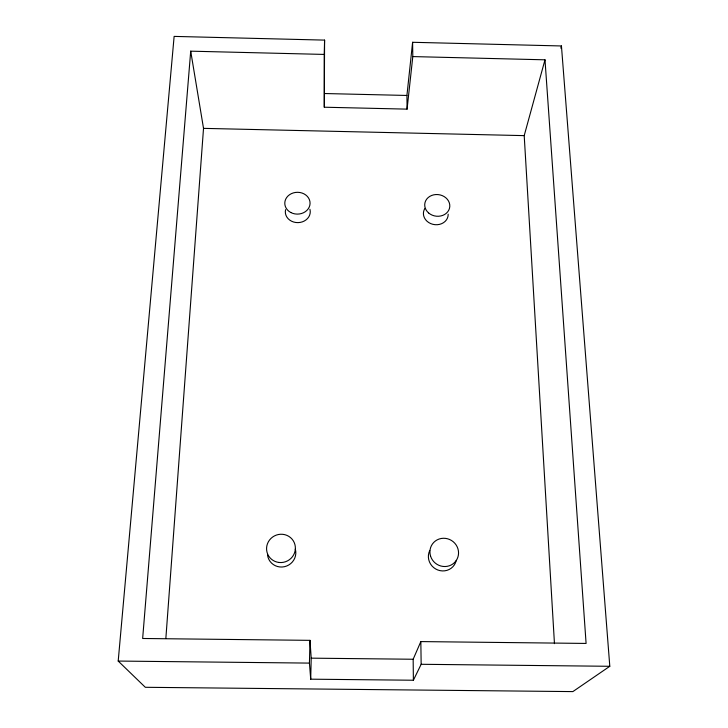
<?xml version="1.0" encoding="UTF-8"?>
<svg xmlns="http://www.w3.org/2000/svg" width="728" height="728" viewBox="0 0 728 728"><rect width="100%" height="100%" fill="white"/><g stroke="black" fill="none" stroke-linecap="round" stroke-linejoin="round"><path stroke-width="1.09" d="M412.803 56.584L544.99 59.814L586.095 643.434L420.839 641.586L421.157 664.291L413.386 680.234L310.71 679.179L309.436 663.099L309.982 640.349L142.652 638.483L190.709 51.169L324.233 54.427L324.297 107.216L407.079 109.136L412.803 56.584L412.603 42.288L561.443 45.964L609.8 666.293L572.863 691.6L145.327 687.296L118.2 661.06L174.129 36.4L324.579 40.113L324.297 107.216M324.233 54.427L324.579 40.113M310.71 679.179L311.211 658.158L309.982 640.349M165.857 638.383L203.522 128.365L190.709 51.169M407.079 109.136L406.925 95.459L412.603 42.288M554.463 643.652L524.206 135.626L544.99 59.814M560.815 48.139L561.443 45.964M413.386 680.234L413.158 659.25L420.839 641.586M311.211 658.158L413.158 659.25M118.2 661.06L309.436 663.099M421.157 664.291L609.8 666.293M324.615 93.53L406.925 95.459M203.522 128.365L524.206 135.626M448.184 214.178A12.421 10.729 8.5 0 1 432.823 224.306A12.421 10.729 8.5 0 1 424.97 208.326M309.919 209.245A12.476 10.793 -1 0 1 297.979 222.622A12.476 10.793 -1 0 1 285.594 209.646M456.174 560.715A14.278 13.768 36.3 0 1 437.783 569.979A14.278 13.768 36.3 0 1 429.72 550.596M295.322 549.085A14.269 13.896 -26.2 0 1 284.411 566.702A14.269 13.896 -26.2 0 1 267.549 555.118M430.512 555.928A14.487 13.95 35.3 0 0 454.618 562.489A14.487 13.95 35.3 0 0 447.574 538.784A14.487 13.95 35.3 0 0 430.512 555.928M279.161 562.48A14.478 14.087 -24.9 0 0 294.258 542.642A14.478 14.087 -24.9 0 0 269.496 540.076A14.478 14.087 -24.9 0 0 279.161 562.48M428.601 212.94A12.585 10.838 8.5 0 0 449.458 208.426A12.585 10.838 8.5 0 0 433.724 194.84A12.585 10.838 8.5 0 0 428.601 212.94M290.845 212.54A12.64 10.902 -0.9 0 0 310.064 203.421A12.64 10.902 -0.9 0 0 291.382 193.657A12.64 10.902 -0.9 0 0 290.845 212.54"/></g></svg>
